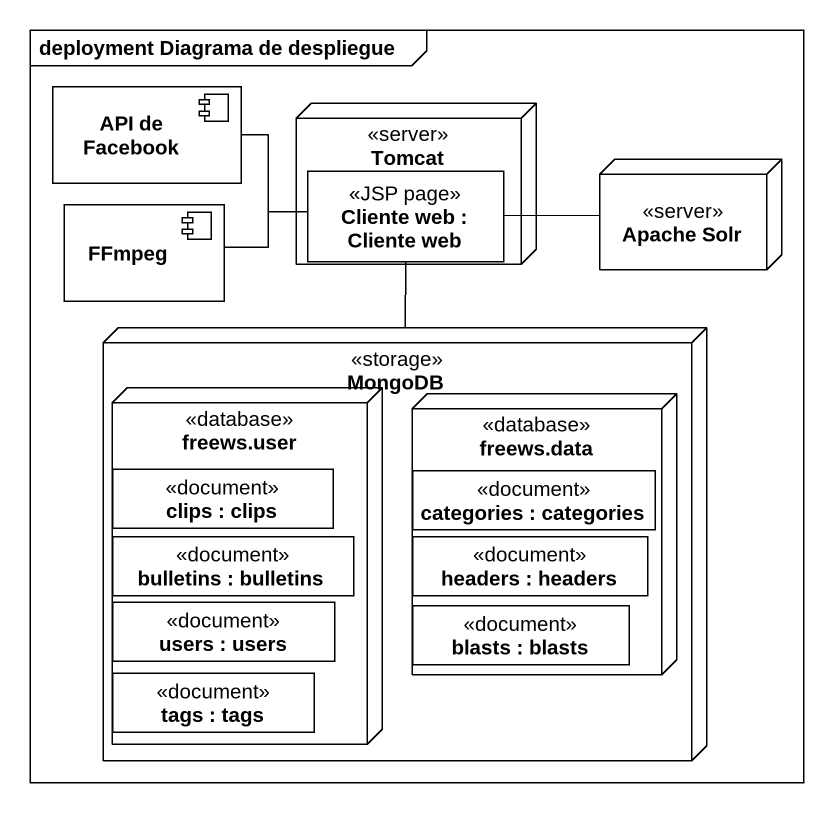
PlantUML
@startuml
mainframe deployment Diagrama de despliegue
component "API de Facebook" as API_de_Facebook
node Tomcat <<server>> {
  rectangle "Cliente web : Cliente web" as Cliente_web <<JSP page>>
}
component FFmpeg
node "Apache Solr" as Apache_Solr <<server>>
node MongoDB <<storage>> {
  node "freews.user" as freews_user <<database>> {
    rectangle "clips : clips" as clips <<document>>
    rectangle "bulletins : bulletins" as bulletins <<document>>
    rectangle "users : users" as users <<document>>
    rectangle "tags : tags" as tags <<document>>
  }
  node "freews.data" as freews_data <<database>> {
    rectangle "categories : categories" as categories <<document>>
    rectangle "headers : headers" as headers <<document>>
    rectangle "blasts : blasts" as blasts <<document>>
  }
}
Cliente_web -left- API_de_Facebook
Cliente_web -left- FFmpeg
Cliente_web -right- Apache_Solr
Cliente_web -- MongoDB
@enduml
